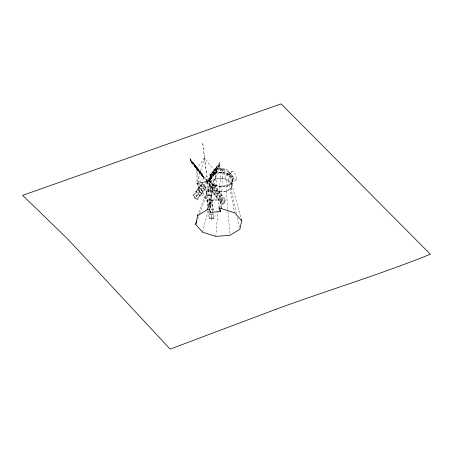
<?xml version="1.0" encoding="UTF-8"?>
<svg xmlns="http://www.w3.org/2000/svg" width="453" height="453" viewBox="0 0 453 453"><rect width="100%" height="100%" fill="white"/><g stroke="black" fill="none" stroke-linecap="round" stroke-linejoin="round"><path stroke-width="0.34" stroke-dasharray="2.27 1.7" d="M215.016 184.739L215.571 186.676L213.063 185.877L209.552 181.942L209.903 178.992M221.551 207.219L222.18 178.459L215.43 178.997L210.736 181.851L197.938 214.462M209.365 180.758L206.647 181.268L206.568 181.812L209.597 181.353L209.382 180.758L209.297 181.302L196.959 183.539L197.004 183.233L206.67 181.432M209.32 185.973L209.654 180.209L210.537 175.917L215.475 172.91L222.582 172.344L229.144 174.428L232.655 178.369L232.321 184.133L231.438 188.425L226.5 191.432L219.394 191.998L212.831 189.915L209.32 185.973L210.203 181.681L210.537 175.917M210.611 207.633L210.792 200.175L220.747 199.377L220.52 207.514M212.831 189.915L213.165 184.144L209.654 180.209M210.203 181.681L215.141 178.68L215.475 172.91M219.394 191.998L219.722 186.228L213.165 184.144M232.321 184.133L228.81 180.192L222.253 178.108L222.582 172.344M226.5 191.432L226.834 185.662L231.772 182.655L232.655 178.369M228.81 180.192L229.144 174.428M231.438 188.425L231.772 182.655M215.804 236.398L219.462 191.653L213.227 189.671L209.898 185.928L210.736 181.851M227.287 173.839L226.54 175.362L230.922 174.065A5.866 2.412 73.5 0 1 234.031 172.57A5.866 2.412 73.5 0 1 236.602 180.436L232.219 181.738L232.406 179.581M210.373 177.701L210.13 180.232L219.343 168.023L219.586 165.487M210.43 177.066L210.673 174.53L219.886 162.321L219.643 164.852M210.351 179.943L210.588 177.406M210.651 176.778L210.888 174.241M211.551 178.352L211.789 175.821M211.851 175.186L212.089 172.65M211.783 178.04L212.027 175.509M212.083 174.875L212.327 172.338M213.086 176.319L213.323 173.782M213.386 173.148L213.623 170.617M213.318 176.007L213.561 173.471M213.618 172.836L213.861 170.305M214.62 174.286L214.858 171.749M214.92 171.115L215.164 168.578M214.852 173.975L215.096 171.438M215.396 168.267L215.158 170.804A166.296 103.59 77.1 0 0 218.125 194.467A166.296 82.135 65.1 0 0 210.435 205.09A166.296 47.554 68.4 0 0 199.779 192.049L197.027 183.448L196.806 168.386A166.296 55.889 -87.3 0 0 204.496 157.763L204.422 157.372M216.155 172.248L216.398 169.711M216.455 169.082L216.698 166.545M216.392 171.936L216.63 169.399M216.693 168.771L216.93 166.234M217.933 167.678L217.751 169.581L216.449 171.302M217.989 167.044L218.17 165.141L216.874 166.868M218.165 167.367L217.984 169.269L219.405 167.389M218.227 166.732L218.408 164.83L219.824 162.95M219.167 167.701L219.348 165.798M219.411 165.164L219.592 163.261M209.728 207.57L210.792 200.175M219.58 207.446L220.747 199.377M209.773 176.007A16.659 12.259 38.6 0 1 221.715 169.598A16.659 12.984 -17.7 0 1 232.015 175.283L233.442 178.629L232.497 183.222L227.213 186.438L219.603 187.044L212.587 184.813L208.827 180.6L209.773 176.007L215.062 172.791A16.659 6.857 73.5 0 1 221.715 169.598A16.659 8.743 -59.1 0 1 228.754 171.625L236.602 180.436M236.449 213.539L230.905 188.255L231.749 184.178L228.414 180.436L222.18 178.459M232.219 181.738L232.553 180.096L229.048 176.16L226.54 175.362M202.678 232.23L207.955 210.951M208.635 208.204L213.227 189.671M207.667 208.391L215.43 178.997M212.587 184.813L213.918 180.645A16.659 8.743 -59.1 0 1 221.715 169.598A16.659 12.259 38.6 0 1 232.497 183.222M197.621 219.048L198.607 216.398M199.586 213.748L209.898 185.928M208.827 180.6L210.656 176.987A16.659 12.984 -17.7 0 1 221.715 169.598A16.659 1.166 -83.7 0 1 222.666 172.185L229.688 174.416L233.442 178.629M211.341 186.987L209.937 189.337L222.485 205.067L223.89 202.718M211.693 186.404L213.091 184.054L225.645 199.784L224.241 202.134M210.232 189.705L211.636 187.361M211.987 186.772L213.391 184.428M211.868 191.755L213.272 189.411M213.623 188.822L215.028 186.477M212.191 192.157L213.59 189.813M213.941 189.224L215.345 186.879M213.958 194.377L215.362 192.032M215.713 191.443L217.117 189.099M214.28 194.779L215.685 192.434M216.036 191.846L217.434 189.501M216.053 196.998L217.457 194.654M217.808 194.065L219.207 191.721M216.37 197.4L217.774 195.056M219.529 192.123L218.125 194.467L197.027 183.448L204.496 157.763A166.296 90.47 -87.9 0 0 215.158 170.804L197.027 183.448L210.435 205.09L212.689 205.073M218.142 199.62L219.546 197.276M219.898 196.687L221.302 194.343M218.465 200.022L219.869 197.678M220.22 197.089L221.619 194.745M221.636 199.898L220.588 201.659L218.816 199.439M221.987 199.309L223.04 197.548L221.268 195.328M221.959 200.3L220.905 202.061L222.836 204.479M222.31 199.711L223.363 197.95L225.294 200.373M222.519 204.077L223.572 202.321M223.924 201.732L224.971 199.971M193.352 195.866L194.767 193.986L196.223 195.588M196.308 191.953L195.005 193.674L196.46 195.271M196.54 191.642L197.842 189.92M198.074 189.609L199.377 187.882M199.609 187.57L200.911 185.849M201.149 185.537L202.565 183.658M210.611 175.164L212.032 173.284M212.264 172.972L213.567 171.251M213.799 170.934L215.101 169.212M215.334 168.901L216.636 167.18M210.192 179.598L211.608 177.718M211.845 177.406L213.142 175.685M213.38 175.373L214.682 173.652M214.915 173.34L216.217 171.613M196.744 199.592L198.159 197.718L196.71 196.121M199.699 195.679L198.397 197.406L196.942 195.809M199.932 195.368L201.234 193.646M201.466 193.335L202.768 191.608M203.001 191.296L204.303 189.575M204.541 189.263L205.956 187.383M232.576 171.602L227.938 173.188L227.989 173.873L227.146 174.128M214.19 170.838L217.593 168.765M219.462 191.653L226.217 191.109L230.905 188.255M215.124 185.101L214.28 185.351L214.439 184.167L212.197 179.043L210.492 178.154L209.524 178.646L209.06 179.49L209.903 179.241M207.984 178.895L210.492 178.154M215.571 186.676L212.004 187.735L206.33 181.359L209.892 180.3M232.372 179.988L233.21 179.739L232.559 176.562L229.246 172.587M196.959 183.539L206.625 181.738M219.524 168.55L222.168 168.34M215.062 172.791L222.666 172.185M215.141 178.68L222.253 178.108M219.722 186.228L226.834 185.662M211.002 200.821L220.951 200.028M208.165 190.764L205.911 190.781L207.938 207.74M208.725 190.764L210.979 190.747L213.573 212.491M205.99 191.443L208.244 191.426M208.805 191.426L211.058 191.409M206.426 195.084L208.674 195.067M209.241 195.062L211.489 195.05M206.511 195.792L208.759 195.781M209.326 195.775L211.574 195.764M206.981 199.739L209.235 199.722M209.796 199.722L212.049 199.705M207.066 200.453L209.32 200.436M209.881 200.436L212.134 200.419M207.536 204.394L209.79 204.382M210.351 204.377L212.604 204.36M207.621 205.107L209.875 205.096M210.911 209.037L213.159 209.02M213.244 209.733L210.996 209.745L207.61 181.449L207.049 181.455L210.186 207.723M213.153 213.68L211.466 213.691L212.191 219.773L211.63 219.779L210.9 213.697L209.212 213.708L208.822 210.419M210.985 214.411L209.297 214.422L209.813 218.72M211.551 214.405L213.238 214.394L213.754 218.691M209.728 218.006L211.415 217.995M211.981 217.989L213.669 217.978M211.5 218.708L209.252 218.725L208.261 210.452M212.066 218.703L214.314 218.691L213.657 213.176M209.297 181.302L209.597 181.353M222.491 168.374L227.015 169.807M204.02 185.254L202.078 183.125L192.865 195.334L194.807 197.463M204.501 185.787L206.438 187.916L197.231 200.124L195.288 197.995M201.862 183.414L203.799 185.543M204.286 186.075L206.223 188.205M200.662 185.005L202.599 187.134M203.086 187.667L205.022 189.796M200.424 185.317L202.366 187.446M202.848 187.978L204.79 190.107M199.127 187.038L201.064 189.167M201.551 189.699L203.488 191.829M198.89 187.349L200.832 189.479M201.313 190.011L203.25 192.14M197.593 189.077L199.53 191.206M200.016 191.738L201.953 193.867M197.355 189.388L199.292 191.517M201.715 194.178L199.779 192.049A166.296 34.434 81.3 0 0 196.806 168.386L197.582 170.322M196.058 191.109L197.995 193.238M198.476 193.771L200.419 195.9M195.821 191.421L197.757 193.55M198.244 194.082L200.181 196.211M193.59 195.554L195.039 197.151M195.526 197.684L196.981 199.28M212.74 184.643L214.677 187.061M214.994 187.463L216.766 189.682M217.089 190.084L218.856 192.304M219.178 192.706L220.951 194.926M189.915 158.776L191.851 161.2L192.429 162.655M193.941 163.822L192.168 161.602L192.751 163.057M194.263 164.224L196.03 166.444M196.353 166.846L198.125 169.065M198.442 169.467L200.215 171.687M200.537 172.089L202.468 174.507M191.274 162.174L193.204 164.598L192.627 163.137M195.3 167.219L193.527 165L192.944 163.539M195.617 167.621L197.389 169.841M197.712 170.243L199.484 172.463M199.801 172.865L201.574 175.084M201.896 175.487L203.827 177.904M210.288 188.748L212.219 191.172M212.536 191.574L214.309 193.793M214.631 194.195L216.404 196.415M216.721 196.817L218.493 199.037M203.052 175.962L202.276 174.026L189.722 158.29L190.498 160.232M203.244 176.449L204.02 178.391L191.466 162.661L190.69 160.719M201.976 173.652L202.751 175.594M202.95 176.075L203.725 178.018M200.345 171.602L201.121 173.544M201.313 174.031L202.089 175.968M200.022 171.2L200.798 173.142M200.99 173.629L201.766 175.566M198.25 168.98L199.026 170.923M199.218 171.404L199.994 173.346M197.933 168.578L198.708 170.521M198.901 171.008L199.677 172.944M196.16 166.359L196.936 168.301M197.129 168.782L197.904 170.724M195.838 165.957L196.613 167.899M194.065 163.737L194.841 165.679M195.039 166.16L195.815 168.103M193.748 163.335L194.524 165.277M194.716 165.764L195.492 167.701M190.237 159.179L190.821 160.634M191.013 161.121L191.596 162.576M206.647 181.268L206.868 181.863M197.004 183.233L197.123 183.567M228.754 171.625L229.688 174.416M231.749 184.178L241.296 219.314M237.349 217.633L239.897 229.252M228.414 180.436L234.643 212.785M202.763 143.176L207.321 181.404M202.797 143.754L202.87 144.145M202.887 144.247L202.955 144.858M202.972 144.954L203.029 145.249M203.329 148.154L203.386 148.448M203.403 148.544L203.471 149.162M203.488 149.258L203.544 149.552M203.867 152.712L203.941 153.103M203.958 153.199L204.026 153.816M204.043 153.912L204.116 154.303M204.513 157.859L204.58 158.476M204.597 158.573L204.671 158.963M204.983 162.027L205.05 162.417M205.073 162.514L205.147 162.904M205.067 162.74L205.141 163.131M205.158 163.227L205.232 163.618M205.537 166.681L205.611 167.072M205.628 167.174L205.702 167.565M205.622 167.395L205.696 167.786M205.713 167.887L205.787 168.278M206.058 171.036L206.132 171.427M206.149 171.523L206.223 171.914M206.138 171.698L206.211 172.089M206.228 172.185L206.302 172.576M210.413 190.753L210.928 195.05M211.013 195.764L211.483 199.711M211.568 200.424L212.044 204.365M212.129 205.079L212.599 209.026M212.684 209.733L212.995 212.366M206.472 190.775L206.987 195.079M207.072 195.792L207.542 199.733M207.627 200.447L208.103 204.394M208.187 205.107L208.578 208.391M226.217 191.109L227.904 210.73M227.967 211.432L230.016 235.26M227.213 186.438A16.659 6.857 73.5 0 0 221.715 169.598A16.659 1.166 -83.7 0 0 219.603 187.044M206.33 181.359A5.866 2.412 73.5 0 1 209.439 179.864A5.866 2.412 73.5 0 1 212.004 187.735M207.361 181.132L207.298 181.766L219.937 165.022L219.999 164.388L207.361 181.132M210.52 176.245L209.637 180.537L213.142 184.473L219.705 186.557L226.811 185.99L231.755 182.984L232.638 178.692L229.127 174.756L222.565 172.672L215.458 173.239L210.52 176.245M207.508 181.155L207.157 181.744L224.371 203.323L224.722 202.734L207.508 181.155M207.089 181.183L194.45 197.933L194.937 198.465L207.576 181.715L207.089 181.183M207.236 181.206L190.017 159.632L207.429 181.693L207.236 181.206"/><path stroke-width="0.68" d="M197.938 214.462L195.662 224.348L202.678 232.23L215.804 236.398L230.016 235.26L239.897 229.252L241.664 220.668L234.643 212.785L221.523 208.618L221.551 207.219M220.401 209.558L220.283 211.602L210.334 212.395L210.413 211.036M210.334 212.395L209.439 209.586L209.631 208.244M220.283 211.602L219.388 208.788L219.58 207.446M197.429 215.764L207.304 209.756L207.667 208.391M195.662 224.348L196.885 221.036M207.304 209.756L209.439 209.586M219.388 208.788L221.523 208.618M241.296 219.314L241.664 220.668M275.373 309.495L170.135 349.127L67.797 239.116L22.65 195.368L281.098 103.873L430.35 254.252C379.438 274.745 326.845 290.532 275.373 309.495"/></g></svg>
